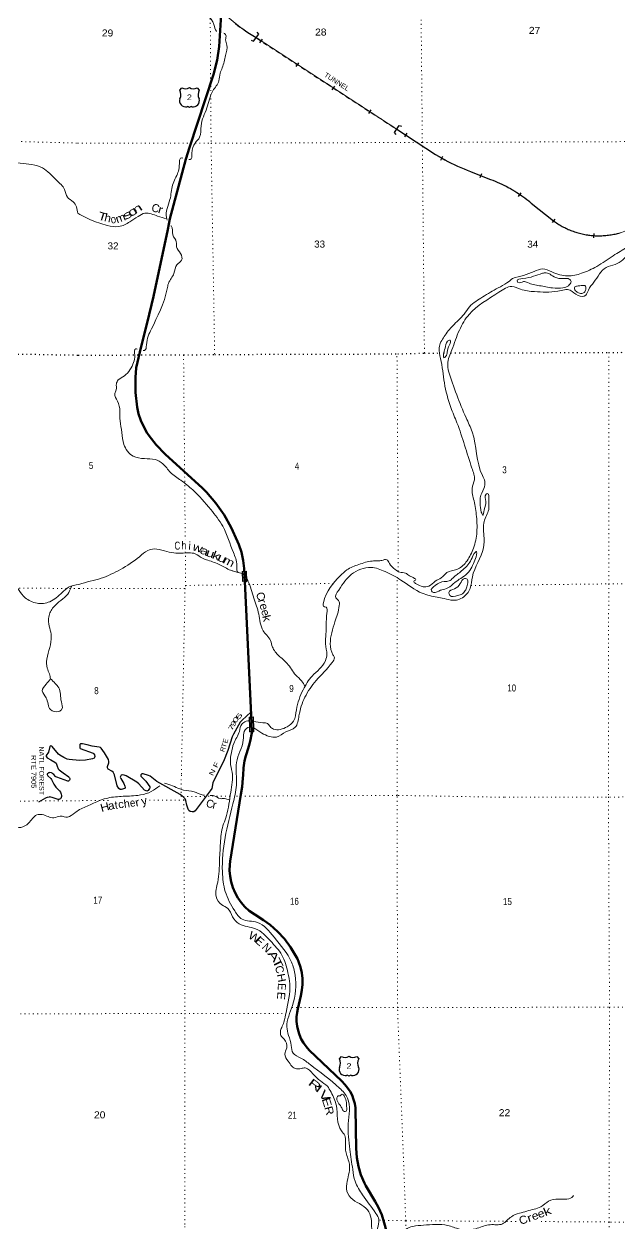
# Model space of a CAD drawing. Header units: feet. Extents: x -3 to 248627, y 0 to 184934.
# Drawn here: x 60598 to 75471, y 52369 to 82328 of the extents above; entities that cross this region are included whole.
import ezdxf
from ezdxf.enums import TextEntityAlignment as Align

# ---------------------------------------------------------------- set-up
doc = ezdxf.new("R2010")
doc.units = ezdxf.units.FT
doc.header["$LTSCALE"] = 70
doc.header["$PDMODE"] = 32
doc.header["$PDSIZE"] = 35
doc.linetypes.add('DOTTED', pattern=[1.5, 0.3, -1.2])
doc.linetypes.add('SHORT_DASHED', pattern=[2.7, 1.5, -1.2])
for name, color, linetype, lineweight in [('16', 7, 'Continuous', 25), ('20', 7, 'Continuous', 70), ('29', 7, 'Continuous', 25), ('30', 7, 'Continuous', 35), ('34', 7, 'Continuous', 25), ('39', 7, 'Continuous', 13), ('57', 7, 'Continuous', 13), ('6', 7, 'DOTTED', 25), ('7', 7, 'DOTTED', 13)]:
    doc.layers.add(name, color=color, linetype=linetype, lineweight=lineweight)
doc.layers.add('41', color=7, linetype='Continuous')
doc.layers.add('55', color=7, linetype='Continuous')

msp = doc.modelspace()

# ---------------------------------------------------------------- linework, layer by layer
at = {"layer": '16'}
for p, q in [((64491.12, 80673.03), (64542.43, 80731.79)), ((64734.19, 80737.76), (64733.91, 80737.56)), ((64926.28, 80731.88), (64977.67, 80673.03)), ((68480.71, 56469.79), (68532.02, 56528.55)), ((68723.78, 56534.52), (68723.5, 56534.32)), ((68915.87, 56528.64), (68967.26, 56469.79))]:
    msp.add_line(p, q, dxfattribs=at)
for centre, radius, start, end in [((64298.14, 80562.4), 222.05, 332.97043, 29.75871), ((64633.51, 80889.45), 182.07, 239.97227, 303.45418), ((64835.29, 80888.95), 181.52, 236.33975, 300.08743), ((64835.28, 80889.45), 182.07, 236.54582, 236.59441), ((65170.64, 80562.4), 222.05, 150.24129, 207.02957), ((64637.33, 80407.5), 151.42, 159.09177, 283.81923), ((64831.45, 80407.5), 151.42, 256.18077, 20.90823), ((68287.73, 56359.16), 222.05, 332.97043, 29.75871), ((68623.1, 56686.21), 182.07, 239.97227, 303.45418), ((68824.88, 56685.71), 181.52, 236.33975, 300.08743), ((68824.87, 56686.21), 182.07, 236.54582, 236.59441), ((69160.23, 56359.16), 222.05, 150.24129, 207.02957), ((68626.92, 56204.26), 151.42, 159.09177, 283.81923), ((68821.04, 56204.26), 151.42, 256.18077, 20.90823)]:
    msp.add_arc(centre, radius, start, end, dxfattribs=at)
for centre, major_axis, start_param, end_param in [((64692.67, 80208.68), (-19.56, 51.67), 4.95877769, 6.28318531), ((64776.12, 80208.68), (19.56, 51.67), 0, 1.32637542), ((68682.26, 56005.44), (-19.56, 51.67), 4.95877769, 6.28318531), ((68765.71, 56005.44), (19.56, 51.67), 0, 1.32637542)]:
    msp.add_ellipse(centre, major_axis=major_axis, ratio=0.929097, start_param=start_param, end_param=end_param, dxfattribs=at)
at = {"layer": '20'}
for points in [[(66222.81, 60171.45), (66118.25, 60269.72), (66024.53, 60378.38), (65942.69, 60496.23), (65873.61, 60622), (65818.06, 60754.3), (65776.64, 60891.68), (65749.8, 61032.64), (65737.85, 61175.63), (65740.91, 61319.09), (65750.51, 61408.76), (66020.08, 63075.09), (66050.6, 63264.98), (66071.99, 63481.65), (66074.14, 63562.25), (66082.71, 63740.64), (66109.88, 63917.16), (66140.97, 64042.6), (66156.73, 64095.62), (66225.59, 64311.07), (66262.3, 64441.46), (66285.18, 64574.97), (66289.07, 64617.48), (66292.05, 64650.2), (66276.35, 65041.3), (66274.78, 65065.68), (66117.19, 68400.09), (66100.66, 68722.13), (66078.18, 68926.55), (66034.45, 69127.5), (65969.96, 69322.77), (65938.82, 69398.08), (65772.58, 69746.45), (65599.83, 70060.83), (65395.17, 70355.42), (65160.84, 70627.01), (65056.64, 70731.13), (64130.3, 71583.09), (63902.96, 71815.7), (63783.28, 71960.29), (63678.94, 72104.37), (63590.22, 72258.57), (63518.11, 72421.2), (63463.4, 72590.47), (63428.58, 72752.68), (63387.14, 73120.93), (63384.42, 73491.5), (63404.41, 73740.1), (63528.8, 74269.63), (63679.35, 74862), (63833.59, 75523.02), (64192.03, 77195.21), (64243.74, 77462.43), (64642.26, 78947.74), (64731.6, 79243.65), (65337.81, 81063.8), (65429.63, 81427.45), (65479.42, 81762.02), (65529.52, 82563.03)], [(69745.24, 51869.37), (69602.7, 52377.23), (69541.69, 52570.23), (69460.85, 52755.8), (69376.08, 52907.95), (69140.12, 53294.46), (69106.05, 53363.14), (69021, 53569.91), (68958.04, 53784.43), (68917.84, 54004.36), (68900.85, 54227.29), (68882.5, 55224.28), (68880.47, 55246.1), (68863.6, 55353.63), (68835.58, 55458.81), (68796.72, 55560.49), (68747.45, 55657.55), (68688.3, 55748.92), (68619.92, 55833.61), (68543.07, 55910.69), (67729.23, 56690.79), (67652.91, 56775.43), (67585.87, 56867.59), (67528.82, 56966.25), (67482.39, 57070.33), (67447.1, 57178.69), (67423.33, 57290.15), (67411.34, 57403.48), (67411.26, 57517.45), (67423.1, 57630.79), (67440.86, 57719.37), (67514.86, 58043.83), (67543.94, 58186.14), (67557.98, 58330.71), (67556.84, 58475.95), (67540.52, 58620.28), (67509.2, 58762.11), (67463.23, 58899.89), (67432.05, 58973), (67263.15, 59261.76), (67111.15, 59465.82), (66938.66, 59652.87), (66747.55, 59820.86), (66583.26, 59939.9), (66367.04, 60075.38), (66222.81, 60171.45)]]:
    msp.add_lwpolyline(points, dxfattribs=at)
at = {"layer": '29'}
for points in [[(66271.46, 65135.88), (66050.85, 64937.11), (66005.34, 64884.38), (65832.89, 64584.78), (65804.59, 64519.99), (65696.21, 64179), (65587.46, 63898.42), (65332.28, 63407.94), (65317.53, 63365.1), (65290.27, 63225.99), (65255.63, 63163.46), (64877.81, 62671.61), (64841.25, 62645.75), (64799.33, 62642.15), (64750.23, 62648.15), (64719.04, 62676.61), (64699.93, 62705.67), (64667.95, 62813.19), (64644.84, 62928.57), (64626.82, 62963.94), (64583.76, 63011.26), (64505.59, 63071.87), (63918.81, 63402.28), (63751.21, 63534.08), (63711.89, 63552.93), (63575.36, 63588.88), (63546.62, 63591.28), (63531.88, 63582.98), (63515.48, 63564.92), (63515.48, 63550.54), (63520.12, 63536.6), (63643.46, 63412.57), (63740.63, 63265.31), (63745.42, 63246.14), (63738.23, 63224.57), (63704.7, 63179.03), (63671.17, 63159.85), (63649.61, 63164.65), (63612.73, 63186.86), (63467.57, 63344.41), (63422.61, 63384.95), (63150.35, 63544.25), (63098.71, 63562.52), (63069.96, 63567.31), (63025.68, 63559.55), (63007.69, 63528.96), (63005.29, 63505), (63016.14, 63478.94), (63091.28, 63352.59), (63122.66, 63282.09), (63125.05, 63250.93), (63116.16, 63229.93), (63029.95, 63199.16), (63000.5, 63203), (62966.97, 63229.36), (62928.88, 63295.15), (62858.84, 63570.54), (62828.04, 63632.03), (62793.96, 63662.73), (62703.23, 63712.48), (62691.52, 63725.5), (62684.33, 63739.88), (62688.79, 63772.79), (62720.26, 63869.31), (62720.14, 63899.84), (62709.48, 63951.99), (62612.29, 64116.6), (62527.44, 64237.21), (62510.67, 64253.99), (62480.77, 64262.72), (62305.84, 64281.72), (62181.05, 64315.13), (62060.37, 64340.28), (62024.44, 64340.28), (62007.68, 64337.88)], [(61982.19, 63921.87), (61725.51, 63948.43), (61676.45, 63962.39), (61590.22, 64000.03), (61493.86, 64057.7), (61464.47, 64084.26), (61306.54, 64275.58), (61293.22, 64284.88), (61270.25, 64289.06), (61251.46, 64284.88), (61240.55, 64273.15), (61207.35, 64136.26), (61155.83, 64051.52), (61151.21, 64027.84), (61157.48, 64015.3), (61180.19, 63991.38), (61268.5, 63941.7), (61372.58, 63883.65), (61399, 63860.13), (61414.35, 63837.68), (61429.48, 63779.93), (61451.94, 63720.65), (61466.56, 63699.75), (61480.02, 63689.81), (61576.45, 63620.08), (61715.09, 63514.44), (61727.61, 63503.84), (61733.87, 63494.96), (61740.13, 63474.06), (61741.18, 63452.64), (61733.57, 63434.16), (61717.16, 63415.55), (61706.73, 63410.32), (61695.69, 63411.81), (61511.27, 63476.96), (61418.52, 63505.41), (61395.55, 63515.86), (61382.96, 63526.39), (61345.43, 63576.46), (61322.54, 63596.35), (61299.49, 63611.46), (61282.78, 63620.34), (61247.28, 63622.43), (61226.41, 63620.34), (61212.41, 63615.74), (61190.9, 63601.01), (61180.45, 63589), (61178.36, 63574.37), (61182.74, 63557.27), (61192.99, 63540.41), (61270.25, 63474.06), (61285.38, 63451.4), (61342.07, 63337.2), (61373.63, 63280.24), (61392.55, 63257.13), (61485.09, 63167.28), (61508.33, 63133.43), (61531.31, 63084.32), (61537.77, 63053.05), (61535.49, 63022.16), (61529.22, 63001.26), (61519.82, 62979.32), (61509.38, 62968.87), (61488.33, 62956.26), (61472.84, 62952.15), (61454.04, 62953.19), (61402.26, 62965.76), (61303.68, 63004.39), (61271.96, 63013.17), (61248.34, 63013.8), (61230.59, 63012.75), (61180.47, 63003.35), (61156.45, 62994.99), (61138.09, 62986.19), (60962.68, 62880.55)], [(62002.88, 64222.83), (62325.01, 64108.68), (62347.8, 64088.61), (62362.17, 64069.44), (62371.76, 64022.41), (62364.57, 63999.93), (62354.98, 63985.55), (62311.85, 63963.62), (62135.2, 63936.3), (61982.19, 63921.87)], [(62007.68, 64337.88), (61998.09, 64328.29), (61990.91, 64268.37), (61990.91, 64242.01), (62002.88, 64222.83)]]:
    msp.add_lwpolyline(points, dxfattribs=at)
at = {"layer": '34'}
for p, q in [((66496.22, 81859.12), (66556.55, 81951.83)), ((67404.87, 81264.74), (67465.2, 81357.45)), ((68304.99, 80682.14), (68365.32, 80774.85)), ((69213.65, 80087.75), (69273.98, 80180.46)), ((70113.77, 79505.15), (70174.1, 79597.86)), ((71013.37, 78926.6), (71066.86, 79023.41)), ((71998.86, 78489.5), (72039.44, 78592.4)), ((72961.33, 78020.19), (73023.34, 78111.79)), ((73805.89, 77363.82), (73871.53, 77452.85)), ((74840.61, 76983.22), (74846.65, 77093.66))]:
    msp.add_line(p, q, dxfattribs=at)
at = {"layer": '34', "lineweight": 13}
for p, q in [((71816.35, 78618.98), (72257.92, 78444.86)), ((73277.27, 77853.12), (73829.52, 77412.87))]:
    msp.add_line(p, q, dxfattribs=at)
at = {"layer": '34'}
for points in [[(65889, 82336.23), (65938.37, 82297.74), (65988.61, 82259.98), (66039.94, 82223.24), (66091.34, 82187.29), (66143.31, 82152.26), (66196.38, 82118.26), (66400.21, 81986.62)], [(66278.17, 81924.27), (66336.67, 81898.6), (66464.61, 82070.53), (66426.9, 82122.54)], [(69899.03, 79568.26), (69854.86, 79614.48), (69972.66, 79793.5), (70034.43, 79775.85)], [(69913.87, 79700.37), (70881.96, 79070.42), (70881.96, 79070.42), (70881.96, 79070.42), (70958.46, 79024.05), (71035.58, 78979.69), (71113.51, 78936.64), (71192.41, 78894.18), (71271.94, 78853.74), (71351.85, 78814.87), (71432.71, 78776.61), (71514.21, 78740.36), (71596.08, 78705.69), (71679.19, 78672.04), (71762.24, 78640.25), (71816.74, 78620.01), (72258.32, 78445.89), (72315.69, 78424.1), (72372.27, 78401.13), (72428.48, 78377.16), (72484.76, 78352.41), (72540.23, 78326.47), (72595.01, 78299.68), (72649.86, 78272.1), (72703.91, 78243.32), (72757.24, 78213.69), (72810.54, 78182.94), (72862.81, 78151.46), (72914.85, 78119.31), (72966.39, 78085.86), (73016.9, 78051.66), (73067.05, 78016.47), (73116.62, 77980.76), (73165.71, 77943.72), (73213.89, 77906.27), (73261.58, 77867.51), (73277.96, 77853.97), (73830.19, 77413.74), (73856.96, 77394), (73884.04, 77374.99), (73911.47, 77356.42), (73939.28, 77338.04), (73967.38, 77320.4), (73995.67, 77303.31), (74024.36, 77286.43), (74053.33, 77270.27), (74082.5, 77254.67), (74112.15, 77239.42), (74141.86, 77224.86), (74171.78, 77210.6), (74202.15, 77196.95), (74232.57, 77183.98), (74263.33, 77171.46), (74294.16, 77159.38), (74325.44, 77147.9), (74356.65, 77136.94), (74388.31, 77126.61), (74419.91, 77116.79), (74451.83, 77107.45), (74483.79, 77098.77), (74515.95, 77090.68), (74548.17, 77083), (74580.7, 77076.06), (74613.31, 77069.52), (74645.95, 77063.66), (74678.67, 77058.24), (74711.53, 77053.64), (74744.47, 77049.46), (74777.34, 77045.81), (74810.39, 77042.75)], [(74810.39, 77042.75), (74843.47, 77040.36), (74876.75, 77038.54), (74909.84, 77037.1), (74943.07, 77036.5), (74976.24, 77036.43), (75009.47, 77036.78), (75042.48, 77037.77), (75075.78, 77039.49), (75108.9, 77041.59), (75141.89, 77044.49), (75174.85, 77047.64), (75207.96, 77051.65), (75240.73, 77056.14), (75273.42, 77061.17), (75306.3, 77066.76), (75338.79, 77073.12), (75371.26, 77079.74), (75403.6, 77087.16), (75436.01, 77095), (75467.93, 77103.44), (75499.89, 77112.58)]]:
    msp.add_lwpolyline(points, dxfattribs=at)
at = {"layer": '34', "lineweight": 13}
msp.add_lwpolyline([(66195.78, 82117.33), (66424.12, 81969.87), (70881.39, 79069.48), (70890.12, 79064.53)], dxfattribs=at)
at = {"layer": '34', "linetype": 'SHORT_DASHED'}
msp.add_lwpolyline([(66403.47, 81984.52), (66424.72, 81970.79), (69912.15, 79701.49)], dxfattribs=at)
at = {"layer": '34', "lineweight": 13}
for centre, radius, start, end in [((68122.1, 85160.91), 3601.95, 188.08159, 237.66974), ((73556.57, 83426.05), 5112.36, 238.44774, 250.09912), ((71032.08, 75159.33), 3506.77, 50.1898, 69.53926), ((74967.15, 78937.63), 1902.39, 233.27312, 295.13965)]:
    msp.add_arc(centre, radius, start, end, dxfattribs=at)
at = {"layer": '39'}
for points in [[(61920.95, 86135.2), (61986.64, 86136.91), (62468.63, 86076.36), (62818.3, 85934.53), (63314.23, 85965.73), (63617.09, 86157.18), (63845.8, 86272.15), (64068.94, 86136.07), (64153.66, 85935.42), (64167.89, 85837.04), (64208.24, 85740.73), (64220.68, 85527.87), (64325.86, 85118.4), (64378.79, 84734.92), (64339.29, 84379.36), (64291.55, 84136.25), (64364.33, 83873.31), (64497.41, 83576.37), (64568.04, 83391.76), (64658.86, 83146.94), (64924.68, 82741.83), (65347.17, 82312.96), (65411.72, 82152.44), (65416.49, 82148.88)], [(61944.74, 77596.99), (61830.51, 77883.41), (61682.06, 77999.67), (61611.92, 78190.78), (61409.77, 78425.2), (61062.18, 78731.44), (60500.66, 78848.93), (60021.62, 78960.53), (59665.41, 79242.77), (59358.74, 79663.02), (58927.65, 79930.82), (58632.59, 80068.52), (58434.46, 80389.55), (58218.58, 80727.11), (57718.67, 80982.34), (57488.25, 81126.65), (57395, 81451.37), (57250.92, 81757.06), (57024.06, 82229.96), (56685.64, 82584.39), (56265.27, 82880.17), (55860.71, 83250.21), (55350.76, 83681.09), (55111.93, 83984.88), (54874.3, 84078.95), (54649.83, 84219.1), (54428.3, 84399.5)], [(65590.24, 82099.46), (65644.85, 82050.52), (65637.04, 81930), (65669.41, 81799.53), (65633.75, 81542.38), (65554, 81234.93), (65500.03, 81100.26), (65470.27, 80907.39), (65318.12, 80658.03), (65168.66, 80228.87), (65022.78, 79784.29), (64988.04, 79499.47), (64876.9, 79353.6), (64795.28, 79094.84), (64751.79, 78940.34), (64720.53, 78942.08)], [(71210.76, 73651.69), (71190.35, 73832.4), (71292.1, 74184.08), (71479.94, 74676.53), (71724.18, 75072.71), (72468.14, 75624.61), (72795.19, 75767.91), (73010.18, 75700.1), (73359.69, 75640.61), (73939.99, 75655.93), (74253.21, 75674.68), (74446.22, 75546.57), (74638.99, 75548.99), (74707.03, 75677.68), (74843.2, 75876.8), (75149.75, 76242.98), (75372.51, 76317.78), (75727.36, 76625.82), (75845.63, 76738.55), (75988.28, 76692.67), (76157.33, 76492.2), (76543.39, 76219.9), (76951.08, 76188.66), (77306.61, 76133.2), (77794.57, 76132.25), (78023.42, 76168.9), (78147.74, 76263.56), (78370.22, 76486.97), (78592.92, 76591.89), (79102.84, 76661.28), (79595.04, 76535.82), (80012.75, 76518.66), (80476.57, 76541.76), (81415.84, 76810.91), (81720.98, 76855.76), (82220.94, 76876.93), (82544.08, 76963.99), (82662.14, 77185.16), (82635.66, 77385.94), (82723.34, 77749.64), (82819.46, 77892.44), (82948, 77880.67), (83139.04, 77730.46), (83448.66, 77528.29), (83884.74, 77350.5), (84063.36, 77401.09), (84318.22, 77492.02), (84500.59, 77685.22), (84741.31, 77814.28), (85377.11, 78219.34), (85627.68, 78456.86), (85711.5, 78736.21), (85678.86, 79009.27), (85372.85, 79432.36), (85119.46, 79632.65), (84765.72, 79802.59), (84347.87, 79900.09), (84056.35, 80086.23), (83927, 80315.06)], [(83760.68, 80241.25), (84103.36, 79642.49), (84374.66, 79528.6), (84665.86, 79515.18), (84935.06, 79449.49), (85202.34, 79333.58), (85357.38, 79111), (85456.5, 78723.6), (85392.71, 78468.4), (85128.03, 78264.99), (84388.03, 77741.21), (83952.58, 77581.6), (83755.87, 77539), (83615.07, 77665.22), (83379.75, 77871.57), (83249.05, 77963.67), (83059.98, 78131.96), (82953.51, 78153.82), (82805.14, 78035), (82558.62, 77783.42), (82464.63, 77570.33), (82452.87, 77419.68), (82414.99, 77272.99), (82415.23, 77144.46), (82312.93, 77081.98), (82039.89, 77055.28), (81469.69, 77003.83), (81046.2, 76894.46), (80295.53, 76708.06), (80012.45, 76679.32), (79805.6, 76692.93), (79261.12, 76850.41), (78871.61, 76823.45), (77753.54, 76596.09), (77410.37, 76486.89), (77282.06, 76376.15), (77171.74, 76309.64), (76912.72, 76301.04), (76428.48, 76462.66), (76171.03, 76683.02), (76026.1, 76875.51), (75913.64, 76879.28), (75678.92, 76758.27), (75325.92, 76536.58), (74914.76, 76272.6), (74535.56, 76099.06), (74186.28, 76032.02), (73792.51, 76133.59), (73555.42, 76207.38), (73352.73, 76142.68), (72810.87, 75972.8)], [(64569.44, 78976.81), (64543.39, 78987.23), (64477.47, 78777.02), (64446.21, 78617.25), (64312.48, 78302.92), (64246.49, 77941.69), (64159.35, 77492.37), (64181.05, 77429.62)], [(64160.73, 77457.55), (63938.4, 77526.03), (63620.99, 77601.66), (63448.44, 77520.95), (63239.86, 77383.93), (62968.99, 77266.86), (62679.78, 77294.35), (62259.83, 77438.03), (61991.48, 77569.9), (61944.74, 77596.99)], [(64271.86, 77288.78), (64278.22, 77281.76), (64318.79, 77058.92), (64405.46, 76884.38), (64409.71, 76761.88), (64512.43, 76593.4), (64536.85, 76422.75), (64420.59, 76312.04), (64346.69, 76096.98), (64208.6, 75847.65), (64176.73, 75707), (63783.01, 74708), (63659.43, 74308.65), (63614.27, 74173.19), (63576.07, 74171.45)], [(74246.9, 75831.32), (74272.89, 75889.62), (74228.6, 75953.79), (74108.09, 75967.58), (73919.3, 75981.23), (73776.6, 76053.22), (73651.99, 76113.2), (73555.63, 76098.93), (73065.91, 75965.32), (72923.44, 75908.77), (72945.61, 75868.66), (73084.12, 75891.05), (73184.57, 75865.16), (73481.91, 75789.49), (73809.33, 75731.96), (74070.37, 75734.53), (74204.81, 75789.05), (74246.9, 75831.32)], [(72810.87, 75972.8), (72668.52, 75858.01), (72449.87, 75735.03), (72062.74, 75507.24), (71735.88, 75263.52), (71601.68, 75080.47), (71313.07, 74786.63), (71102.72, 74519.06), (70974.73, 74237.61), (71011.37, 73970.59), (71106.89, 73358.25), (71264.66, 72748.06), (71419.99, 72362.79), (71795.6, 71228.9), (71854.38, 70937.82), (71800.56, 70724.82), (71847.32, 70417.64), (71908.3, 70018.11), (71913.14, 69580.31), (71813.47, 69186.46), (71645.36, 68880.82), (71412.77, 68697.56), (71167.92, 68622.72), (71027.61, 68489.86), (70879.17, 68405.19), (70716.75, 68280.32), (70574.2, 68267.96), (70385.29, 68351.9), (70341.02, 68400), (70393.15, 68444.3), (70360.96, 68476.36), (70236.34, 68540.36), (70131.79, 68608.41), (69991.19, 68632.21), (69876.6, 68698.24), (69731.74, 68850.55), (69665.3, 68942.79), (69538.83, 68924.44), (69444.47, 68912.19), (69301.91, 68909.87), (68966.72, 68822.78), (68665.77, 68687.57), (68501.38, 68540.6), (68080.95, 67860.87), (68083.11, 67780.54), (68147.41, 67756.58), (68169.79, 67604), (68146.66, 67083.79), (68133.06, 66836.73), (68167.68, 66579.74), (68131.84, 66414.98), (67801.22, 66034.68), (67574.95, 65692.77), (67407.2, 65194.34), (67335.44, 64909), (67177.06, 64770.08), (66835.81, 64711.09), (66751.35, 64773.17), (66684.95, 64847.33), (66568.44, 64869.17), (66339.52, 64896.67)], [(74526.09, 75791.76), (74630.53, 75779.94), (74640.72, 75697.62), (74598.7, 75619.2), (74538.51, 75590.95), (74428, 75630.88), (74359.58, 75705.04), (74369.53, 75757.28), (74451.81, 75781.56), (74526.09, 75791.76)], [(71091.43, 74113.35), (71131.3, 74270.09), (71217.36, 74422.91), (71249.48, 74427), (71233.63, 74310.48), (71175.73, 74131.61), (71137.79, 74019.06), (71091.67, 73982.81), (71083.52, 74047.06), (71091.43, 74113.35)], [(63430.19, 74204.45), (63390.24, 74209.66), (63365.93, 74056.83), (63336.4, 73871.01), (63106.46, 73537.67), (62956.05, 73432.91), (62908.04, 73338.41), (62906.31, 73189.79), (62866.32, 73093.31), (62938.97, 72902.67), (63000.12, 72412.77), (63042.83, 72123.66), (63093.6, 71822.52), (63327.07, 71529.81), (63610.33, 71468.17), (63873.43, 71442.63), (64070.41, 71340.63), (64257.56, 71124.14), (64520.99, 70925.89), (64814.61, 70687.53), (65265.32, 70198.48), (65565.31, 69777.38), (65833.6, 69119.23), (65916.54, 68796.07), (65948.99, 68623.42), (66021.31, 68605.5), (66166.8, 68478.8)], [(66344.54, 64741.09), (66544.82, 64612.05), (66908.47, 64512.43), (67143.17, 64639.46), (67375.89, 64754.44), (67471.74, 65043.85), (67619.47, 65506.09), (67899.82, 65924.44), (68304.61, 66377.19), (68356.6, 66493.79), (68320.31, 66568.02), (68253.54, 66841.01), (68371, 67387.53), (68478.67, 67795.46), (68460.37, 67919.94), (68393.98, 67986.07), (68463.89, 68185.05), (68786.45, 68577.37), (69272.08, 68751.15), (69621.68, 68647.47), (70017.66, 68435.45), (70554.43, 68103.23), (70926.1, 68007.64), (71096.84, 67973.87), (71329.86, 67928.18), (71620.83, 68037.27), (71751, 68224.33), (71804.68, 68511.64), (72082.45, 69237.25), (72093.92, 69550.57), (72099.3, 69894.01), (72213.2, 70193.5), (72218.84, 70402.38), (72176.31, 70595.09), (72148.23, 70578.96), (72144.54, 70400.21), (72100.77, 70185.23), (72066.87, 70058.63), (72028.57, 70132.85), (72002.08, 70343.67), (71999.79, 70492.28), (72095.75, 70723.45), (72115.5, 70898.22), (72057, 71042.69), (71799.93, 72138.69), (71648.68, 72487.81), (71210.76, 73651.69)], [(61970.05, 68326.08), (61710.83, 68253.96), (61550.57, 68120.45), (61243.05, 67893.48), (60923.76, 67854.28), (60628.75, 67994), (60367.7, 68382.99), (60241.19, 68750.79), (60192.07, 68979.75), (59941.06, 69279.78), (59199.94, 69822.73), (58865.86, 70015.76), (58549.69, 70373.72), (58407.33, 70491.85), (58107.02, 70663.95), (57632.59, 70975.07), (57348.73, 71074.21), (56756.77, 71444.42), (56476.03, 71678.59), (56314.03, 71906.05), (56178.12, 72128.89), (56020.72, 72555.87), (55992.2, 72891.23)], [(65948.99, 68623.42), (65838.48, 68655.31), (65758.12, 68679.24), (65627.47, 68745.23), (65352.13, 68875.17), (65193.39, 68927.04), (65056.75, 68976.96), (64877.82, 69091.04), (64717.14, 69112.78), (64345.65, 69111.98), (64110.61, 69161.67), (63849.47, 69211.31), (63694.92, 69174.83), (63486.38, 69017.72), (63007.04, 68699.37), (62529.54, 68479.42), (62254.57, 68404.51), (61970.05, 68326.08)], [(71040.22, 68186.63), (71192.74, 68239.18), (71365.18, 68372.1), (71513.58, 68476.86), (71678.02, 68595.71), (71868.16, 68933.52), (71914, 69114.37), (71907.92, 69144.49), (71853.8, 69094.16), (71759.77, 68909.19), (71535.32, 68663.68), (71316.78, 68482.46), (71226.55, 68413.98), (71098.06, 68397.63), (70873.35, 68296.73), (70781.22, 68163.98), (70831.5, 68125.93), (71010.12, 68178.53), (71040.22, 68186.63)], [(66166.8, 68478.8), (66196.91, 68413.56), (66345.77, 67981.61), (66464.99, 67584.22), (66576.21, 67166.73), (66664.77, 67056.46), (66759.4, 66920.1), (66809.9, 66759.54), (66968.94, 66542.99), (67176.12, 66352.65), (67393.54, 66059.9), (67538.39, 65913.61), (67617.06, 65777.47)], [(71668.6, 68262.31), (71692.45, 68396.92), (71662.2, 68465.13), (71605.96, 68471.04), (71501.78, 68346.29), (71357.44, 68213.43), (71219.05, 68126.77), (71243.29, 68050.5), (71432.06, 68044.89), (71554.46, 68091.35), (71626.6, 68169.83), (71668.6, 68262.31)], [(61781.81, 68273.71), (61722, 68126.68), (61382.18, 67809.69), (61235.79, 67579.09), (61210.42, 67440.53), (61281.49, 67027.59), (61169.63, 66459.48), (61178.56, 66235.46), (61233.57, 66087.03), (61261.03, 65967.45)], [(61261.03, 65967.45), (61151.12, 65832.81), (61054.61, 65667.62), (61151.35, 65494.06), (61261.37, 65197.19), (61467.89, 65152.22), (61547.75, 65206.88), (61531.84, 65390.72), (61465.47, 65745.08), (61381.24, 65849.81), (61261.03, 65967.45)], [(66339.52, 64896.67), (66150.69, 64906.42), (66042.39, 64833.89), (65982.49, 64653.01), (65840.48, 64353.45), (65782.69, 64114.34), (65757.01, 63883.32), (65799.65, 63634.38), (65764.44, 63130.21), (65659.1, 62547.56), (65531.35, 62137.58), (65511.68, 61918.63), (65486.47, 61438.58), (65439.31, 60884.18), (65399.81, 60528.62), (65542.76, 60322.07), (65691.54, 60228), (65808.39, 60021.39), (65975.39, 59841.01), (66387.27, 59721.4), (66757.32, 59416.94), (67045.13, 59064.1), (67194.55, 58620.58), (67241.25, 58341.52), (67150.2, 57632.38), (67092.43, 57387.24), (67040.46, 57254.57), (67008.53, 57150.07), (67018.75, 57055.7), (67101.25, 56961.49), (67163.91, 56744.72), (67116, 56589.98), (67202.68, 56409.41), (67405.85, 56221.07), (67524.3, 56231.37), (67624.68, 56243.64), (67833.82, 56081.42), (68183.77, 55788.96)], [(68237.16, 45971.71), (68225.57, 45994.98), (68189.66, 46160.99), (68193.32, 46353.8), (68134.78, 46520.37), (68102.19, 46765.31), (67997.36, 46988.01), (67754.62, 47937.43), (67756.01, 48270.82), (67855.79, 48604.42), (68008, 48821.65), (68127.91, 49127.18), (68413.5, 49967.28), (68527.33, 50300.92), (68763.74, 50592.64), (69124.59, 50914.76), (69483.45, 51228.84), (69589.46, 51452), (69550.57, 51845.55), (69437.39, 52238.93), (69471.13, 52453.9), (69394.53, 52610.38), (69062.34, 53071.58), (68874.96, 53410.58), (68814.16, 53707.68), (68744.95, 54209.62), (68703.61, 54844.16), (68686.35, 55484.79), (68485.07, 55741.42), (67751.03, 56328.26), (67521.82, 56488.43), (67322.78, 56616.53), (67280.26, 56805.23), (67211.52, 57056.12), (67168.95, 57270.92), (67310.53, 57801.43), (67373.37, 58564.73), (67286.42, 58885.88), (66847.51, 59509.52), (66431.15, 59880.16), (66047.45, 59963.67), (65864.34, 60168.13), (65628.49, 60653.63), (65557.3, 61141.5), (65819.19, 62845.14), (65908.68, 63313.28), (65913.66, 63875.63), (65995.47, 64152.96), (66079.28, 64438.32), (66091.01, 64607.05), (66190.21, 64748.2), (66346.09, 64741.01)], [(63995.1, 63292.2), (63944.9, 63258.8), (63716.24, 63121.74), (63441.26, 63054.87), (63029.66, 63027.86), (62648.23, 62976.82), (62289.04, 62837.47), (61985.55, 62697.91)], [(65107.04, 63058.19), (65049.69, 63068.4), (64848.75, 63140.27), (64583.6, 63185.88), (64221.89, 63327.69), (64107.64, 63360.6)], [(65733.79, 62944.5), (65608.11, 62973.22), (65497.66, 62974.99), (65352.95, 63042.96), (65251.62, 63053.52)], [(54754.19, 59601.04), (54911.17, 60115.71), (55197.46, 60732.32), (55471.17, 61153.63), (55936.48, 61407.3), (56226.51, 61400.78), (56562.81, 61477.89), (56892.27, 61520.89), (57076.05, 61625.64), (57244.36, 61845.67), (57551.41, 62052.49), (58174.7, 62340.92), (58765.46, 62529.26), (59114.78, 62559.71), (59584.52, 62656), (59805.74, 62636.91), (60107.09, 62422.44), (60520.32, 62253.85), (60712.16, 62358.42), (60918.46, 62565.49), (61053.68, 62574.55), (61344.05, 62495.43), (61506.16, 62534.12), (61689.02, 62511.86), (61866.71, 62614.73), (61985.55, 62697.91)], [(62017.33, 51093.85), (61644.82, 51090.18), (61510.12, 51016.59), (61101.44, 50771.73), (60575.08, 50579.92), (60256.15, 50643.55), (59811.71, 50857.21), (59608.29, 51123.91), (59302.93, 51251.77), (58902.06, 51432.18), (58693.66, 51483.24), (58445.38, 51726.76), (57958.74, 51945.4), (57775.25, 52114.87), (57515.23, 52199.36), (57317.1, 52520.39), (57251.26, 52723.5), (57132.12, 52974.2), (56787.66, 53328.76), (56275.43, 53660.89), (55904.68, 53749.89), (55589.91, 53819.48), (55370.62, 54096.62), (55251.19, 54335.22), (55010.22, 54546.31), (54607.32, 54813.48), (54257.42, 54932.25), (53358.33, 55004.91), (53092.64, 55105.66), (52837.93, 55419.89), (52451.79, 56063.73), (52208.09, 56418.05), (51849.65, 56603.55), (50646.62, 57039.95), (50110.69, 56957.24), (49490.46, 56539.7), (49221.11, 56394.53), (49005.15, 56292.52)], [(68183.77, 55788.96), (68274.41, 55638.53), (68405.57, 55299.41), (68531.24, 54673.08), (68613.78, 54558.78), (68632.14, 54404.18), (68648.72, 54125.06), (68731.59, 53836.04), (68678.16, 53416.18), (68670.6, 53161.1), (68815.56, 52956.57), (69042.73, 52818.49), (69217.75, 52646.15), (69280.41, 52427.38), (69290.81, 52232.59), (69424.34, 51696.65), (69384.65, 51447.53), (69172.17, 51246.24), (68819.28, 50962.3), (68674.96, 50819.39), (68432.65, 50463.39), (68220.58, 50045.19), (68142.75, 49783.94), (68131.18, 49528.85), (68023.21, 49277.58), (67923.12, 49110.67), (67841.2, 48891.58), (67709.23, 48588.03), (67591.37, 48260.42), (67601.76, 48069.65), (67663.07, 47495.39), (67746.25, 47041.69), (67762.64, 46869.01), (67885.31, 46772.88), (67959.86, 46638.48), (67940.12, 46455.68), (67894.33, 46240.69), (67885.13, 45970.78)], [(68505.96, 55303.64), (68421.26, 55498.27), (68447.28, 55544.52), (68501.49, 55548.65), (68551.63, 55584.91), (68609.96, 55528.8), (68656.42, 55382.3), (68664.71, 55247.76), (68650.8, 55167.39), (68604.64, 55155.24), (68552.3, 55221.4), (68505.96, 55303.64)], [(69762.89, 52010.66), (69860.01, 52049.14), (69975.09, 52085.48), (70132.56, 52206.61), (70320.31, 52285.35), (70580.75, 52315.63), (71186.41, 52309.58), (71483.19, 52218.73), (71792.08, 52206.61), (71925.32, 52236.9), (72252.38, 52327.75), (72555.21, 52345.92), (72779.31, 52527.61), (72979.18, 52612.41), (73348.63, 52715.37), (73518.22, 52775.94), (73712.03, 52915.24), (73954.3, 52963.69), (74323.75, 53042.43), (74332.85, 53056.49)]]:
    msp.add_spline(points, degree=3, dxfattribs=at)
at = {"layer": '55'}
msp.add_point((66143.67, 68404.05), dxfattribs=at)
at = {"layer": '57'}
for p, q in [((66052.07, 68650.03), (66156.95, 68654.94)), ((66063.75, 68400.31), (66052.07, 68650.03)), ((66168.64, 68405.21), (66156.95, 68654.94)), ((66168.64, 68405.21), (66063.75, 68400.31)), ((66224.53, 65011.71), (66331.5, 65018.14)), ((66323.95, 65009.67), (66233.05, 65004.2)), ((66344.63, 64644.9), (66238.48, 64644.03))]:
    msp.add_line(p, q, dxfattribs=at)
msp.add_lwpolyline([(66149.32, 68646.57), (66060.43, 68642.4), (66071.37, 68408.67), (66160.27, 68412.83)], close=True, dxfattribs=at)
for points in [[(66224.53, 65011.71), (66229.2, 64941.9), (66233.85, 64819.96), (66236.65, 64721.5), (66238.48, 64644.03)], [(66331.5, 65018.14), (66337.15, 64915.71), (66341.81, 64793.76), (66344.63, 64644.9)], [(66233.05, 65004.2), (66237.19, 64942.32), (66241.85, 64820.23), (66244.65, 64721.71), (66246.29, 64652.08), (66336.48, 64652.82)], [(66336.48, 64652.82), (66333.81, 64793.53), (66329.16, 64915.34), (66323.95, 65009.67)]]:
    msp.add_lwpolyline(points, dxfattribs=at)
at = {"layer": '6'}
msp.add_line((71091.57, 74107.75), (71167.88, 74107.98), dxfattribs=at)
for points in [[(30977.27, 73937.21), (32567.89, 73922.46), (33650.76, 73954.55), (37917.56, 73987.57), (38989.71, 73991.68), (43250.15, 74010.73), (44296.39, 74027.51), (48547, 74056.87), (49625.14, 74058.82), (53889.1, 74055.62), (54969.77, 74079.69), (59156.77, 74060.07), (60029.99, 74088.82), (61954.32, 74056.11)], [(61954.32, 74056.11), (64587.44, 74059.04), (65364.53, 74070.77), (69938.86, 74084.74), (70607.5, 74106.27), (70990.55, 74107.44)], [(71266.1, 74108.27), (75211.94, 74120.3), (75906.72, 74127.84), (80537.28, 74135.9), (81230.02, 74153.47), (86517.31, 74110.74), (91736.26, 74104.02), (92931.56, 74105.63)]]:
    msp.add_lwpolyline(points, dxfattribs=at)
at = {"layer": '7'}
for p, q in [((64587.44, 74059.04), (64628.28, 69437.27)), ((69953, 68648.99), (69920.78, 74084.7)), ((64638.33, 68299.24), (68352.24, 68349.36)), ((61970.36, 68223.07), (64624.41, 68226.91)), ((62707.1, 62926.24), (61984.94, 62921.41)), ((64596.11, 62938.88), (63689.11, 62932.81)), ((65750, 63033.24), (64595.95, 63027.25))]:
    msp.add_line(p, q, dxfattribs=at)
for points in [[(65162.63, 91848.29), (65208.31, 90016.65), (65238.93, 84770.93), (65274.37, 79350.5), (65364.53, 74070.77)], [(70607.5, 74106.27), (70555.52, 79368.01), (70501.39, 84712.09), (70541.7, 90018.21), (70510.53, 91864.42)], [(34817.17, 79318.92), (38908.2, 79361.06), (38978.65, 79357.46), (44238.45, 79370.15), (44308.85, 79364.54), (49578.76, 79294.33), (49683.49, 79291.98), (54833.24, 79335.38), (60003.62, 79402.51), (61939.74, 79351.18)], [(61939.74, 79351.18), (65274.37, 79350.5), (70555.52, 79368.01), (75914.98, 79389.71), (81214.24, 79389.18), (84928.61, 79451.36)], [(75211.94, 74120.3), (75212.68, 68338.29), (75206.53, 63014.17), (75232.38, 57762.42), (75222.31, 52394.11), (75332.71, 47026.05), (75337.76, 45994.31)], [(64630.88, 69142.77), (64638.33, 68299.24), (64624.41, 68226.91), (64532.1, 63559.72)], [(70138.11, 52196.14), (70141.87, 52427.24), (69935.16, 57750.9), (69923.26, 63054.9), (69927.63, 68486.1)], [(71768.76, 68298.99), (75212.68, 68338.29), (80511.87, 68375.93), (86369.29, 68416.78)], [(61970.36, 68223.07), (59221.8, 68239.4), (53894.37, 68177.81), (48552.87, 68291.97), (43239.24, 68304.68), (37896.31, 68269.66), (32552.43, 68281.03), (30985.15, 68202.58)], [(64532.1, 63559.72), (64521.64, 63031.11), (64595.95, 63027.25), (64596.11, 62938.88), (64618.09, 57606.79), (64621.99, 52284.7), (64627.81, 47006.79), (64638.71, 45961.09)], [(30992.42, 62915.63), (32585.83, 62922.82), (37922.16, 62933.79), (43258.97, 62964.92), (48564.67, 62958.44), (53899.8, 62917.01), (59241.62, 62903.67), (61984.94, 62921.41)], [(86290.71, 63166.81), (80511.79, 63025.71), (72596.08, 63006.49), (69923.26, 63054.9), (65855.32, 63033.79)], [(61999.59, 57597.73), (59290.24, 57593.5), (53912.95, 57641.92), (48550.43, 57631.54), (43242.95, 57648.14), (37934.76, 57634.52), (32590.09, 57611.63), (30999.75, 57592.3)], [(61999.59, 57597.73), (64618.09, 57606.79), (67145.12, 57606.89)], [(67300.12, 57751.68), (69935.16, 57750.9), (75232.38, 57762.42), (80543.78, 57713.72), (86150.17, 57770.09)], [(72895.93, 52409.28), (70141.87, 52427.24), (69474.26, 52439.42)], [(86063.77, 52411.65), (80529.62, 52376.3), (75222.31, 52394.11), (73465.22, 52405.57)]]:
    msp.add_lwpolyline(points, dxfattribs=at)

# ---------------------------------------------------------------- texts
at = {"layer": '16', "width": 1.2}
for p in [(64733.04, 80425.99), (68722.63, 56222.75)]:
    msp.add_text(' 2 ', height=140, dxfattribs=at).set_placement(p, align=Align.CENTER)
at = {"layer": '30'}
for s, rotation, width, p in [('0', 60.075, 1.65, (65941.27, 64913.39)), ('5', 51.019, 1.85, (66020.02, 64996.19)), ('7', 60.075, 1.5, (65830.21, 64720.44)), ('9', 60.075, 1.55, (65884.67, 64815.07)), ('E', 72.368, 1.05, (65691.89, 64396.49)), ('NATL FOREST', 270.158, 1.1, (60979.29, 63671.02)), ('R', 68.814, 1.05, (65623.01, 64183.84)), ('T', 72.368, 1.2, (65656.8, 64286.12)), ('RTE 7905', 270.158, 1.15, (60783, 63645.94))]:
    msp.add_text(s, height=120, rotation=rotation, dxfattribs=dict(at, width=width)).set_placement(p, align=Align.CENTER)
at = {"layer": '30', "width": 1.4}
msp.add_text('N F', height=120, rotation=62.514, dxfattribs=at).set_placement((65317.64, 63531.46))
at = {"layer": '34', "width": 1.1}
msp.add_text('TUNNEL', height=120, rotation=327.138, dxfattribs=at).set_placement((68087.82, 81026.91))
at = {"layer": '41'}
for s, rotation, width, p in [('T', 343.13, 1.35, (62428.49, 77453.53)), ('h', 346.922, 1.1, (62592.38, 77404.25)), ('s', 30.415, 1.75, (63129.18, 77419.53)), ('o', 33.319, 1.6, (63261.51, 77493.74)), ('n', 32.223, 1.65, (63374.56, 77568.05)), ('r', 343.074, 1.25, (63930.57, 77613.48)), ('o', 8.142, 0.9, (62779, 77340.64)), ('m', 20.373, 1.1, (62927.74, 77347.13)), ('C', 1.854, 0.75, (64363.12, 69190.93)), ('h', 0.324, 0.8, (64537.55, 69198.74)), ('w', 341.768, 1.25, (64796.46, 69186.85)), ('a', 336.51, 1.4, (64977.25, 69114.39)), ('u', 339.777, 1.35, (65130.23, 69043.73)), ('k', 338.329, 1.4, (65280.47, 68985.57)), ('u', 334.793, 1.5, (65409.55, 68937.81)), ('m', 332.981, 1.25, (65551.86, 68873.08)), ('C', 287.789, 1.05, (66391.04, 68098.81)), ('r', 286.879, 1.25, (66442.91, 67937.01)), ('e', 286.52, 1.1, (66480.79, 67820.64)), ('e', 285.106, 1.05, (66521.56, 67670.24)), ('k', 283.429, 1.2, (66552.12, 67535.06)), ('e', 8.819, 0.9, (63260.2, 62761.61)), ('r', 12.774, 1.15, (63400.05, 62771.42)), ('y', 13.382, 1.1, (63551.08, 62807.86)), ('C', 348.456, 0.95, (65136.99, 62766.37)), ('H', 15.053, 1.15, (62535.55, 62637.52)), ('a', 11.374, 1.1, (62716.46, 62685.72)), ('c', 8.911, 1.05, (62966.54, 62725.89)), ('r', 349.74, 1.05, (65298.41, 62728.47)), ('W', 329.85, 1.15, (66184.23, 59500.08)), ('A', 307.075, 1.65, (66671.24, 59098.79)), ('T', 296.572, 1.6, (66793.37, 58932.85)), ('H', 281.207, 1.1, (66915.55, 58580.13)), ('E', 264.211, 1.1, (66938.3, 58154.76)), ('R', 322.571, 1.65, (67683.23, 55839.53)), ('I', 322.943, 1.5, (67869.29, 55677.78)), ('V', 305.841, 1.6, (67950.19, 55599.43)), ('E', 287.478, 1.35, (68037.99, 55470.6)), ('R', 285.438, 1.15, (68104.41, 55257.36))]:
    msp.add_text(s, height=200, rotation=rotation, dxfattribs=dict(at, width=width)).set_placement(p)
for s, rotation, p in [('C', 344.335, (63767.07, 77657.12)), ('i', 356.47, (64703.53, 69193.2)), ('h', 8.739, (63107.5, 62739.71)), ('t', 8.27, (62878.93, 62713.65)), ('E', 319.531, (66359.36, 59390.75)), ('N', 314.359, (66528.58, 59245.25)), ('C', 285.95, (66865.64, 58769.06)), ('E', 266.878, (66948.11, 58368.39))]:
    msp.add_text(s, height=200, rotation=rotation, dxfattribs=at).set_placement(p)
for s, rotation, width, p in [('k', 21.571, 1.4, (73712.35, 52572.65)), ('C', 18.904, 1.1, (73109.25, 52354.41)), ('r', 17.567, 1.25, (73263.23, 52404.32)), ('e', 17.328, 1.15, (73400.42, 52458.04)), ('e', 18.885, 1.15, (73550.16, 52512.68))]:
    msp.add_text(s, height=200, rotation=rotation, dxfattribs=dict(at, width=width)).set_placement(p, align=Align.CENTER)
at = {"layer": '7'}
for s, width, p in [('29', 1.1, (62544.47, 82015.66)), ('28', 1.1, (67873.74, 82038.72)), ('27', 1.1, (73217.12, 82080.92)), ('32', 1.05, (62688.01, 76695.6)), ('33', 1.05, (67850.69, 76741.74)), ('34', 1.05, (73177.97, 76737.75)), ('5', 0.85, (62220.41, 71208.48)), ('4', 0.85, (67365.91, 71191.15)), ('3', 0.85, (72552.88, 71102.01)), ('8', 0.85, (62354.21, 65583.01)), ('9', 0.85, (67228.97, 65635.77)), ('10', 0.85, (72677.5, 65649.64)), ('17', 0.85, (62333.37, 60349.56)), ('16', 0.85, (67247.61, 60319.75)), ('15', 0.85, (72572.14, 60315.02)), ('20', 1.1, (62347.6, 54983.52)), ('21', 0.85, (67194.45, 54973.93)), ('22', 1.1, (72465.29, 55037.9))]:
    msp.add_text(s, height=175, rotation=0.125, dxfattribs=dict(at, width=width)).set_placement(p)

doc.saveas('drawing.dxf')
